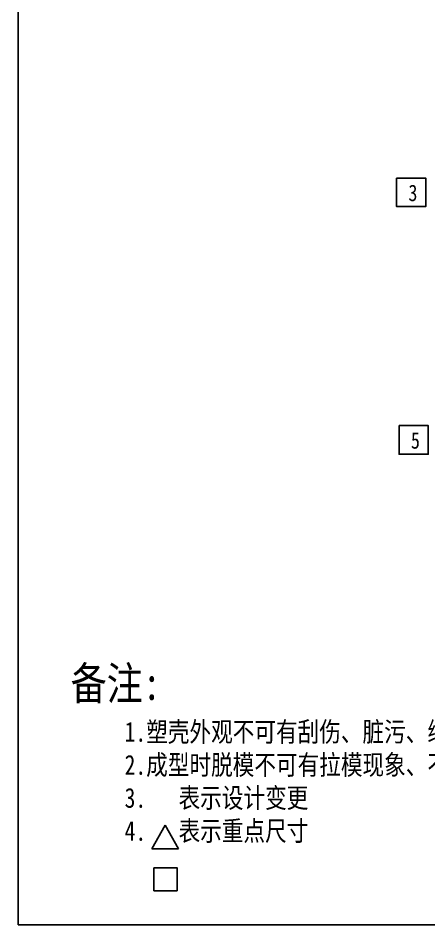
# Model space of a CAD drawing. Header units: inches. Extents: x -637 to 787, y 158 to 578.
# Drawn here: x -637 to -512.7, y 158.3 to 432.8 of the extents above; entities that cross this region are included whole.
import ezdxf

# ---------------------------------------------------------------- set-up
doc = ezdxf.new("R2010")
doc.units = ezdxf.units.IN
doc.header["$LTSCALE"] = 5
doc.header["$MEASUREMENT"] = 0
doc.layers.get('0').update_dxf_attribs({"linetype": 'CONTINUOUS'})
doc.layers.add('图框', color=7, linetype='CONTINUOUS')
doc.layers.add('文字说明', color=2, linetype='CONTINUOUS')
doc.styles.get("Standard").update_dxf_attribs({"font": 'txt', "width": 0.8})

msp = doc.modelspace()

# ---------------------------------------------------------------- linework, layer by layer
for points in [[(-522.463, 384.407), (-513.654, 384.407), (-513.654, 375.741), (-522.463, 375.741)], [(-521.704, 309.455), (-512.895, 309.455), (-512.895, 300.789), (-521.704, 300.789)]]:
    msp.add_lwpolyline(points, close=True)
at = {"layer": '图框'}
msp.add_lwpolyline([(-637.033, 158.272), (-43.033, 158.272), (-43.033, 578.272), (-637.033, 578.272)], close=True, dxfattribs=at)
at = {"layer": '文字说明', "color": 1}
for p, q in [((-592.528, 188.481), (-596.528, 181.281)), ((-592.528, 188.481), (-588.528, 181.281)), ((-596.528, 181.281), (-588.528, 181.281))]:
    msp.add_line(p, q, dxfattribs=at)
at = {"layer": '文字说明', "color": 3}
msp.add_lwpolyline([(-595.918, 175.581), (-588.918, 175.581), (-588.918, 168.581), (-595.918, 168.581)], close=True, dxfattribs=at)

# ---------------------------------------------------------------- texts
at = {"char_height": 5, "width": 6.76498, "attachment_point": 1}
for s, insert in [('3', (-518.897, 382.419)), ('5', (-518.137, 307.467))]:
    msp.add_mtext(s, dxfattribs=dict(at, insert=insert))
at = {"layer": '文字说明', "insert": (-621.127, 236.401), "char_height": 10, "width": 243.56226, "attachment_point": 1}
msp.add_mtext('{\\fSimSun|b0|i0|c134|p2;备注:\\P   \\H0.6x;1.塑壳外观不可有刮伤、脏污、缩水及脱漆现象；\\P     2.成型时脱模不可有拉模现象、不可有毛边；\\P     3.   表示设计变更  \\P     4.   表示重点尺寸\\P     }', dxfattribs=at)

doc.saveas('drawing.dxf')
